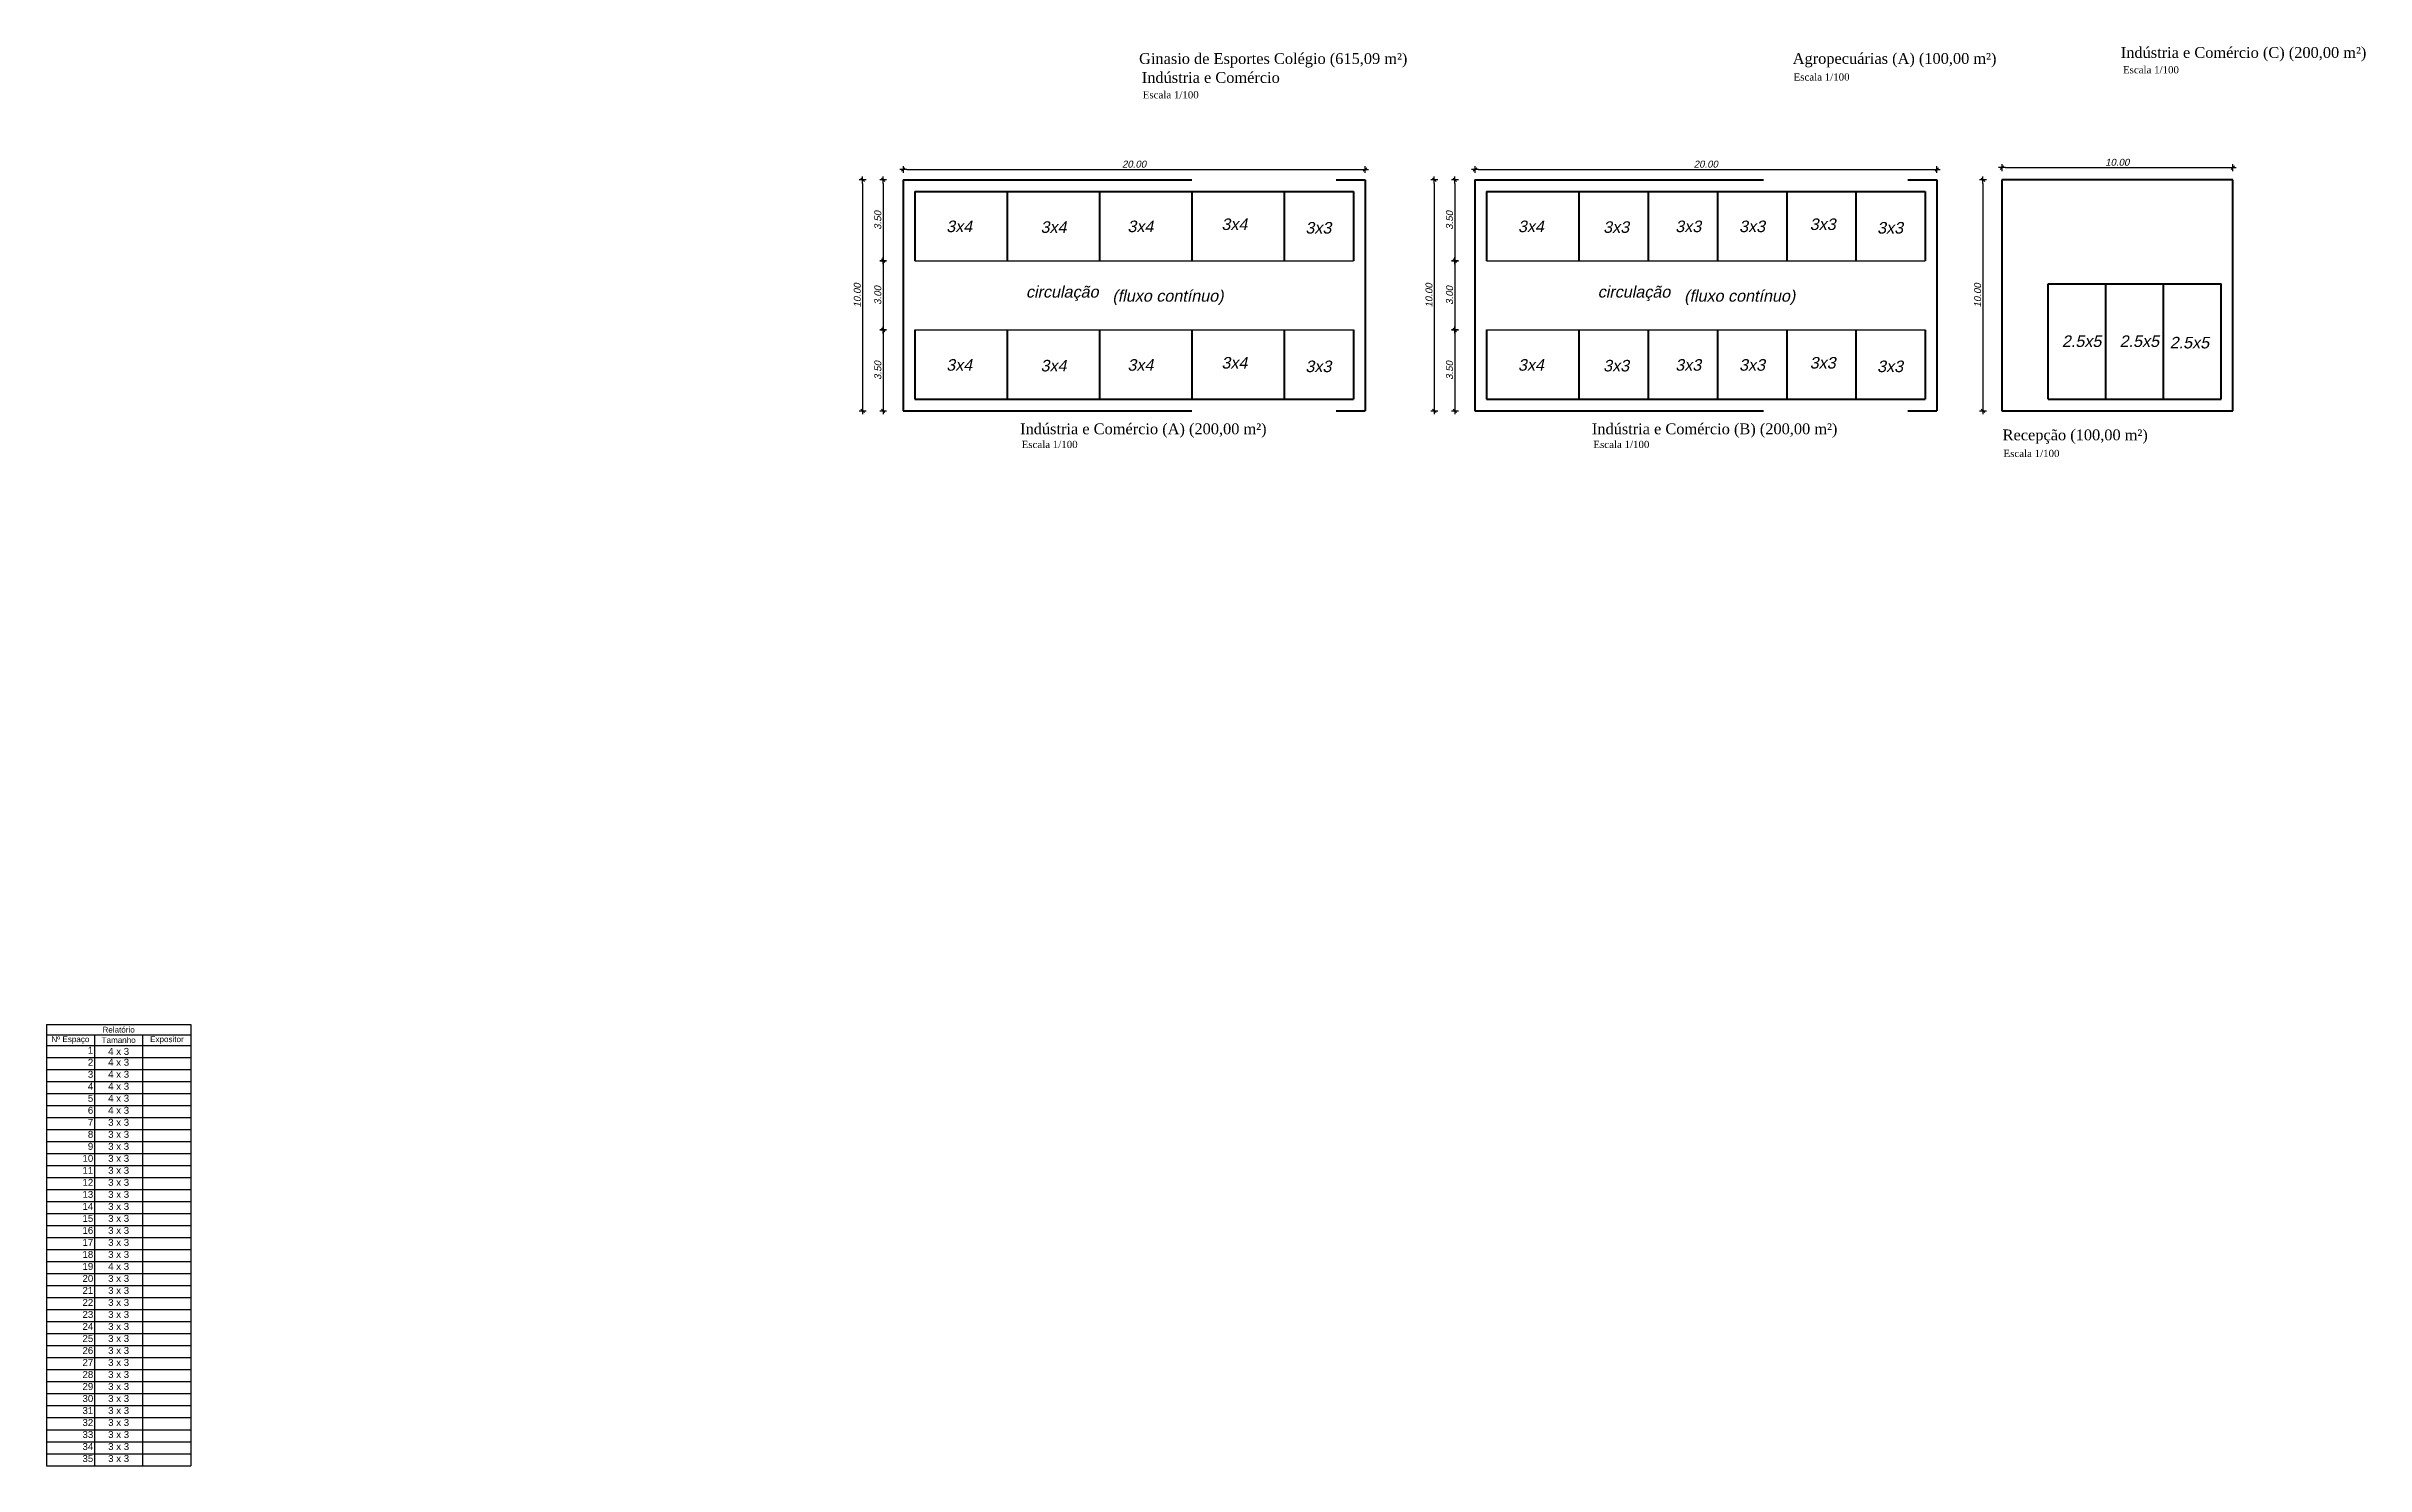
# Model space of a CAD drawing. Header units: metres. Extents: x 2113 to 5678, y -2764 to 956.
# Drawn here: x 3531.4 to 3631.8, y 177.9 to 239.4 of the extents above; entities that cross this region are included whole.
import ezdxf

# ---------------------------------------------------------------- set-up
doc = ezdxf.new("R2010")
doc.units = ezdxf.units.M
doc.header["$MEASUREMENT"] = 0
doc.linetypes.add('DASHED2', pattern=[0.375, 0.25, -0.125])
for name, color, linetype in [('COTASOK', 1, 'Continuous'), ('HACHURAS', 8, 'Continuous'), ('PAREDE', 7, 'Continuous')]:
    doc.layers.add(name, color=color, linetype=linetype)
doc.styles.add('JEF', font='times.ttf', dxfattribs={"height": 0.3})
doc.styles.get("Standard").update_dxf_attribs({"font": 'arial.ttf'})
doc.styles.add('util2000', font='arial.ttf', dxfattribs={"oblique": 12.000028})
doc.dimstyles.new('int_1-50_m_MS_50', dxfattribs={"dimscale": 0.05, "dimtxt": 3, "dimasz": 1.5, "dimexe": 1, "dimexo": 0, "dimgap": 0.75, "dimtad": 1, "dimzin": 1, "dimdsep": 46, "dimtxsty": 'util2000', "dimblk": '_U2_SETA01', "dimcen": 1.5, "dimse1": 1, "dimse2": 1, "dimclrd": 1, "dimclre": 1, "dimclrt": 1, "dimazin": 3, "dimtfac": 1, "dimtix": 1, "dimtmove": 1, "dimatfit": 3, "dimldrblk": '_U2_SETA02', "dimfxl": 1, "dimtzin": 12, "dimarcsym": 0})

# ---------------------------------------------------------------- blocks, each defined once
blk = doc.blocks.new('_U2_SETA01')
at = {"color": 0}
for p, q in [((-1, 0), (1, 0)), ((0, -1), (0, 1))]:
    blk.add_line(p, q, dxfattribs=at)
blk.add_line((-0.5, -0.5), (0.5, 0.5))
blk = doc.blocks.new('*D118')
at = {"layer": 'Defpoints', "color": 0, "ltscale": 0.3, "transparency": 16777216}
for p in [(3568.49, 233.57), (3588.49, 234.02), (3588.49, 233.57)]:
    blk.add_point(p, dxfattribs=at)
at = {"layer": 'PAREDE', "color": 1, "lineweight": -2, "ltscale": 0.3, "transparency": 16777216}
blk.add_line((3568.64, 234.02), (3588.34, 234.02), dxfattribs=at)
at = {"layer": 'PAREDE', "color": 1, "lineweight": -2, "ltscale": 0.3, "transparency": 16777216, "xscale": 0.15, "yscale": 0.15, "zscale": 0.15, "rotation": 180}
blk.add_blockref('_U2_SETA01', (3568.49, 234.02), dxfattribs=at)
at = {"layer": 'PAREDE', "color": 1, "lineweight": -2, "ltscale": 0.3, "transparency": 16777216, "xscale": 0.15, "yscale": 0.15, "zscale": 0.15}
blk.add_blockref('_U2_SETA01', (3588.49, 234.02), dxfattribs=at)
at = {"layer": 'PAREDE', "color": 1, "ltscale": 0.3, "transparency": 16777216, "insert": (3578.49, 234.25), "char_height": 0.3, "attachment_point": 5, "style": 'util2000'}
blk.add_mtext('20.00', dxfattribs=at)
blk = doc.blocks.new('_U2_SETA02')
blk.add_solid([(-1, -0.17), (0, 0), (-1, 0.17)])
blk = doc.blocks.new('*D98')
at = {"layer": 'Defpoints', "color": 0, "ltscale": 0.3, "transparency": 16777216}
for p in [(3568.47, 233.57), (3566.73, 223.57), (3568.82, 223.57)]:
    blk.add_point(p, dxfattribs=at)
at = {"layer": 'PAREDE', "color": 1, "lineweight": -2, "ltscale": 0.3, "transparency": 16777216}
blk.add_line((3566.73, 233.42), (3566.73, 223.72), dxfattribs=at)
at = {"layer": 'PAREDE', "color": 1, "lineweight": -2, "ltscale": 0.3, "transparency": 16777216, "xscale": 0.15, "yscale": 0.15, "zscale": 0.15}
for p, rotation in [((3566.73, 233.57), 90), ((3566.73, 223.57), 270)]:
    blk.add_blockref('_U2_SETA01', p, dxfattribs=dict(at, rotation=rotation))
at = {"layer": 'PAREDE', "color": 1, "ltscale": 0.3, "transparency": 16777216, "insert": (3566.5, 228.57), "char_height": 0.3, "attachment_point": 5, "rotation": 90, "style": 'util2000'}
blk.add_mtext('10.00', dxfattribs=at)
blk = doc.blocks.new('*D99')
at = {"layer": 'Defpoints', "color": 0, "ltscale": 0.3, "transparency": 16777216}
for p in [(3568.5, 233.57), (3567.62, 230.07), (3568.35, 230.07)]:
    blk.add_point(p, dxfattribs=at)
at = {"layer": 'PAREDE', "color": 1, "lineweight": -2, "ltscale": 0.3, "transparency": 16777216}
blk.add_line((3567.62, 233.42), (3567.62, 230.22), dxfattribs=at)
at = {"layer": 'PAREDE', "color": 1, "lineweight": -2, "ltscale": 0.3, "transparency": 16777216, "xscale": 0.15, "yscale": 0.15, "zscale": 0.15}
for p, rotation in [((3567.62, 233.57), 90), ((3567.62, 230.07), 270)]:
    blk.add_blockref('_U2_SETA01', p, dxfattribs=dict(at, rotation=rotation))
at = {"layer": 'PAREDE', "color": 1, "ltscale": 0.3, "transparency": 16777216, "insert": (3567.39, 231.82), "char_height": 0.3, "attachment_point": 5, "rotation": 90, "style": 'util2000'}
blk.add_mtext('3.50', dxfattribs=at)
blk = doc.blocks.new('*D100')
at = {"layer": 'Defpoints', "color": 0, "ltscale": 0.3, "transparency": 16777216}
for p in [(3568.35, 230.07), (3567.62, 227.07), (3568.43, 227.07)]:
    blk.add_point(p, dxfattribs=at)
at = {"layer": 'PAREDE', "color": 1, "lineweight": -2, "ltscale": 0.3, "transparency": 16777216}
blk.add_line((3567.62, 229.92), (3567.62, 227.22), dxfattribs=at)
at = {"layer": 'PAREDE', "color": 1, "lineweight": -2, "ltscale": 0.3, "transparency": 16777216, "xscale": 0.15, "yscale": 0.15, "zscale": 0.15}
for p, rotation in [((3567.62, 230.07), 90), ((3567.62, 227.07), 270)]:
    blk.add_blockref('_U2_SETA01', p, dxfattribs=dict(at, rotation=rotation))
at = {"layer": 'PAREDE', "color": 1, "ltscale": 0.3, "transparency": 16777216, "insert": (3567.39, 228.57), "char_height": 0.3, "attachment_point": 5, "rotation": 90, "style": 'util2000'}
blk.add_mtext('3.00', dxfattribs=at)
blk = doc.blocks.new('*D101')
at = {"layer": 'Defpoints', "color": 0, "ltscale": 0.3, "transparency": 16777216}
for p in [(3568.43, 227.07), (3567.62, 223.57), (3568.22, 223.57)]:
    blk.add_point(p, dxfattribs=at)
at = {"layer": 'PAREDE', "color": 1, "lineweight": -2, "ltscale": 0.3, "transparency": 16777216}
blk.add_line((3567.62, 226.92), (3567.62, 223.72), dxfattribs=at)
at = {"layer": 'PAREDE', "color": 1, "lineweight": -2, "ltscale": 0.3, "transparency": 16777216, "xscale": 0.15, "yscale": 0.15, "zscale": 0.15}
for p, rotation in [((3567.62, 227.07), 90), ((3567.62, 223.57), 270)]:
    blk.add_blockref('_U2_SETA01', p, dxfattribs=dict(at, rotation=rotation))
at = {"layer": 'PAREDE', "color": 1, "ltscale": 0.3, "transparency": 16777216, "insert": (3567.39, 225.32), "char_height": 0.3, "attachment_point": 5, "rotation": 90, "style": 'util2000'}
blk.add_mtext('3.50', dxfattribs=at)
blk = doc.blocks.new('*D102')
at = {"layer": 'Defpoints', "color": 0, "ltscale": 0.3, "transparency": 16777216}
for p in [(3568.49, 233.57), (3588.49, 234.02), (3588.49, 233.57)]:
    blk.add_point(p, dxfattribs=at)
at = {"layer": 'PAREDE', "color": 1, "lineweight": -2, "ltscale": 0.3, "transparency": 16777216}
blk.add_line((3568.64, 234.02), (3588.34, 234.02), dxfattribs=at)
at = {"layer": 'PAREDE', "color": 1, "lineweight": -2, "ltscale": 0.3, "transparency": 16777216, "xscale": 0.15, "yscale": 0.15, "zscale": 0.15, "rotation": 180}
blk.add_blockref('_U2_SETA01', (3568.49, 234.02), dxfattribs=at)
at = {"layer": 'PAREDE', "color": 1, "lineweight": -2, "ltscale": 0.3, "transparency": 16777216, "xscale": 0.15, "yscale": 0.15, "zscale": 0.15}
blk.add_blockref('_U2_SETA01', (3588.49, 234.02), dxfattribs=at)
at = {"layer": 'PAREDE', "color": 1, "ltscale": 0.3, "transparency": 16777216, "insert": (3578.49, 234.25), "char_height": 0.3, "attachment_point": 5, "style": 'util2000'}
blk.add_mtext('20.00', dxfattribs=at)
blk = doc.blocks.new('*D103')
at = {"layer": 'Defpoints', "color": 0, "ltscale": 0.3, "transparency": 16777216}
for p in [(3568.47, 233.57), (3566.73, 223.57), (3568.82, 223.57)]:
    blk.add_point(p, dxfattribs=at)
at = {"layer": 'PAREDE', "color": 1, "lineweight": -2, "ltscale": 0.3, "transparency": 16777216}
blk.add_line((3566.73, 233.42), (3566.73, 223.72), dxfattribs=at)
at = {"layer": 'PAREDE', "color": 1, "lineweight": -2, "ltscale": 0.3, "transparency": 16777216, "xscale": 0.15, "yscale": 0.15, "zscale": 0.15}
for p, rotation in [((3566.73, 233.57), 90), ((3566.73, 223.57), 270)]:
    blk.add_blockref('_U2_SETA01', p, dxfattribs=dict(at, rotation=rotation))
at = {"layer": 'PAREDE', "color": 1, "ltscale": 0.3, "transparency": 16777216, "insert": (3566.5, 228.57), "char_height": 0.3, "attachment_point": 5, "rotation": 90, "style": 'util2000'}
blk.add_mtext('10.00', dxfattribs=at)
blk = doc.blocks.new('*D104')
at = {"layer": 'Defpoints', "color": 0, "ltscale": 0.3, "transparency": 16777216}
for p in [(3568.5, 233.57), (3567.62, 230.07), (3568.35, 230.07)]:
    blk.add_point(p, dxfattribs=at)
at = {"layer": 'PAREDE', "color": 1, "lineweight": -2, "ltscale": 0.3, "transparency": 16777216}
blk.add_line((3567.62, 233.42), (3567.62, 230.22), dxfattribs=at)
at = {"layer": 'PAREDE', "color": 1, "lineweight": -2, "ltscale": 0.3, "transparency": 16777216, "xscale": 0.15, "yscale": 0.15, "zscale": 0.15}
for p, rotation in [((3567.62, 233.57), 90), ((3567.62, 230.07), 270)]:
    blk.add_blockref('_U2_SETA01', p, dxfattribs=dict(at, rotation=rotation))
at = {"layer": 'PAREDE', "color": 1, "ltscale": 0.3, "transparency": 16777216, "insert": (3567.39, 231.82), "char_height": 0.3, "attachment_point": 5, "rotation": 90, "style": 'util2000'}
blk.add_mtext('3.50', dxfattribs=at)
blk = doc.blocks.new('*D105')
at = {"layer": 'Defpoints', "color": 0, "ltscale": 0.3, "transparency": 16777216}
for p in [(3568.35, 230.07), (3567.62, 227.07), (3568.43, 227.07)]:
    blk.add_point(p, dxfattribs=at)
at = {"layer": 'PAREDE', "color": 1, "lineweight": -2, "ltscale": 0.3, "transparency": 16777216}
blk.add_line((3567.62, 229.92), (3567.62, 227.22), dxfattribs=at)
at = {"layer": 'PAREDE', "color": 1, "lineweight": -2, "ltscale": 0.3, "transparency": 16777216, "xscale": 0.15, "yscale": 0.15, "zscale": 0.15}
for p, rotation in [((3567.62, 230.07), 90), ((3567.62, 227.07), 270)]:
    blk.add_blockref('_U2_SETA01', p, dxfattribs=dict(at, rotation=rotation))
at = {"layer": 'PAREDE', "color": 1, "ltscale": 0.3, "transparency": 16777216, "insert": (3567.39, 228.57), "char_height": 0.3, "attachment_point": 5, "rotation": 90, "style": 'util2000'}
blk.add_mtext('3.00', dxfattribs=at)
blk = doc.blocks.new('*D106')
at = {"layer": 'Defpoints', "color": 0, "ltscale": 0.3, "transparency": 16777216}
for p in [(3568.43, 227.07), (3567.62, 223.57), (3568.22, 223.57)]:
    blk.add_point(p, dxfattribs=at)
at = {"layer": 'PAREDE', "color": 1, "lineweight": -2, "ltscale": 0.3, "transparency": 16777216}
blk.add_line((3567.62, 226.92), (3567.62, 223.72), dxfattribs=at)
at = {"layer": 'PAREDE', "color": 1, "lineweight": -2, "ltscale": 0.3, "transparency": 16777216, "xscale": 0.15, "yscale": 0.15, "zscale": 0.15}
for p, rotation in [((3567.62, 227.07), 90), ((3567.62, 223.57), 270)]:
    blk.add_blockref('_U2_SETA01', p, dxfattribs=dict(at, rotation=rotation))
at = {"layer": 'PAREDE', "color": 1, "ltscale": 0.3, "transparency": 16777216, "insert": (3567.39, 225.32), "char_height": 0.3, "attachment_point": 5, "rotation": 90, "style": 'util2000'}
blk.add_mtext('3.50', dxfattribs=at)
blk = doc.blocks.new('*D107')
at = {"layer": 'Defpoints', "color": 0, "ltscale": 0.3, "transparency": 16777216}
for p in [(3626.07, 234.1), (3616.07, 233.57), (3626.07, 233.57)]:
    blk.add_point(p, dxfattribs=at)
at = {"layer": 'PAREDE', "color": 1, "lineweight": -2, "ltscale": 0.3, "transparency": 16777216}
blk.add_line((3616.22, 234.1), (3625.92, 234.1), dxfattribs=at)
at = {"layer": 'PAREDE', "color": 1, "lineweight": -2, "ltscale": 0.3, "transparency": 16777216, "xscale": 0.15, "yscale": 0.15, "zscale": 0.15, "rotation": 180}
blk.add_blockref('_U2_SETA01', (3616.07, 234.1), dxfattribs=at)
at = {"layer": 'PAREDE', "color": 1, "lineweight": -2, "ltscale": 0.3, "transparency": 16777216, "xscale": 0.15, "yscale": 0.15, "zscale": 0.15}
blk.add_blockref('_U2_SETA01', (3626.07, 234.1), dxfattribs=at)
at = {"layer": 'PAREDE', "color": 1, "ltscale": 0.3, "transparency": 16777216, "insert": (3621.07, 234.33), "char_height": 0.3, "attachment_point": 5, "style": 'util2000'}
blk.add_mtext('10.00', dxfattribs=at)
blk = doc.blocks.new('*D108')
at = {"layer": 'Defpoints', "color": 0, "ltscale": 0.3, "transparency": 16777216}
for p in [(3616.07, 233.57), (3615.25, 223.57), (3616.07, 223.57)]:
    blk.add_point(p, dxfattribs=at)
at = {"layer": 'PAREDE', "color": 1, "lineweight": -2, "ltscale": 0.3, "transparency": 16777216}
blk.add_line((3615.25, 233.42), (3615.25, 223.72), dxfattribs=at)
at = {"layer": 'PAREDE', "color": 1, "lineweight": -2, "ltscale": 0.3, "transparency": 16777216, "xscale": 0.15, "yscale": 0.15, "zscale": 0.15}
for p, rotation in [((3615.25, 233.57), 90), ((3615.25, 223.57), 270)]:
    blk.add_blockref('_U2_SETA01', p, dxfattribs=dict(at, rotation=rotation))
at = {"layer": 'PAREDE', "color": 1, "ltscale": 0.3, "transparency": 16777216, "insert": (3615.02, 228.57), "char_height": 0.3, "attachment_point": 5, "rotation": 90, "style": 'util2000'}
blk.add_mtext('10.00', dxfattribs=at)
blk = doc.blocks.new('*D119')
at = {"layer": 'Defpoints', "color": 0, "ltscale": 0.3, "transparency": 16777216}
for p in [(3593.25, 233.57), (3613.25, 234.02), (3613.25, 233.57)]:
    blk.add_point(p, dxfattribs=at)
at = {"layer": 'PAREDE', "color": 1, "lineweight": -2, "ltscale": 0.3, "transparency": 16777216}
blk.add_line((3593.4, 234.02), (3613.1, 234.02), dxfattribs=at)
at = {"layer": 'PAREDE', "color": 1, "lineweight": -2, "ltscale": 0.3, "transparency": 16777216, "xscale": 0.15, "yscale": 0.15, "zscale": 0.15, "rotation": 180}
blk.add_blockref('_U2_SETA01', (3593.25, 234.02), dxfattribs=at)
at = {"layer": 'PAREDE', "color": 1, "lineweight": -2, "ltscale": 0.3, "transparency": 16777216, "xscale": 0.15, "yscale": 0.15, "zscale": 0.15}
blk.add_blockref('_U2_SETA01', (3613.25, 234.02), dxfattribs=at)
at = {"layer": 'PAREDE', "color": 1, "ltscale": 0.3, "transparency": 16777216, "insert": (3603.25, 234.25), "char_height": 0.3, "attachment_point": 5, "style": 'util2000'}
blk.add_mtext('20.00', dxfattribs=at)
blk = doc.blocks.new('*D109')
at = {"layer": 'Defpoints', "color": 0, "ltscale": 0.3, "transparency": 16777216}
for p in [(3593.23, 233.57), (3591.49, 223.57), (3593.58, 223.57)]:
    blk.add_point(p, dxfattribs=at)
at = {"layer": 'PAREDE', "color": 1, "lineweight": -2, "ltscale": 0.3, "transparency": 16777216}
blk.add_line((3591.49, 233.42), (3591.49, 223.72), dxfattribs=at)
at = {"layer": 'PAREDE', "color": 1, "lineweight": -2, "ltscale": 0.3, "transparency": 16777216, "xscale": 0.15, "yscale": 0.15, "zscale": 0.15}
for p, rotation in [((3591.49, 233.57), 90), ((3591.49, 223.57), 270)]:
    blk.add_blockref('_U2_SETA01', p, dxfattribs=dict(at, rotation=rotation))
at = {"layer": 'PAREDE', "color": 1, "ltscale": 0.3, "transparency": 16777216, "insert": (3591.26, 228.57), "char_height": 0.3, "attachment_point": 5, "rotation": 90, "style": 'util2000'}
blk.add_mtext('10.00', dxfattribs=at)
blk = doc.blocks.new('*D110')
at = {"layer": 'Defpoints', "color": 0, "ltscale": 0.3, "transparency": 16777216}
for p in [(3593.26, 233.57), (3592.38, 230.07), (3593.11, 230.07)]:
    blk.add_point(p, dxfattribs=at)
at = {"layer": 'PAREDE', "color": 1, "lineweight": -2, "ltscale": 0.3, "transparency": 16777216}
blk.add_line((3592.38, 233.42), (3592.38, 230.22), dxfattribs=at)
at = {"layer": 'PAREDE', "color": 1, "lineweight": -2, "ltscale": 0.3, "transparency": 16777216, "xscale": 0.15, "yscale": 0.15, "zscale": 0.15}
for p, rotation in [((3592.38, 233.57), 90), ((3592.38, 230.07), 270)]:
    blk.add_blockref('_U2_SETA01', p, dxfattribs=dict(at, rotation=rotation))
at = {"layer": 'PAREDE', "color": 1, "ltscale": 0.3, "transparency": 16777216, "insert": (3592.15, 231.82), "char_height": 0.3, "attachment_point": 5, "rotation": 90, "style": 'util2000'}
blk.add_mtext('3.50', dxfattribs=at)
blk = doc.blocks.new('*D111')
at = {"layer": 'Defpoints', "color": 0, "ltscale": 0.3, "transparency": 16777216}
for p in [(3593.11, 230.07), (3592.38, 227.07), (3593.19, 227.07)]:
    blk.add_point(p, dxfattribs=at)
at = {"layer": 'PAREDE', "color": 1, "lineweight": -2, "ltscale": 0.3, "transparency": 16777216}
blk.add_line((3592.38, 229.92), (3592.38, 227.22), dxfattribs=at)
at = {"layer": 'PAREDE', "color": 1, "lineweight": -2, "ltscale": 0.3, "transparency": 16777216, "xscale": 0.15, "yscale": 0.15, "zscale": 0.15}
for p, rotation in [((3592.38, 230.07), 90), ((3592.38, 227.07), 270)]:
    blk.add_blockref('_U2_SETA01', p, dxfattribs=dict(at, rotation=rotation))
at = {"layer": 'PAREDE', "color": 1, "ltscale": 0.3, "transparency": 16777216, "insert": (3592.15, 228.57), "char_height": 0.3, "attachment_point": 5, "rotation": 90, "style": 'util2000'}
blk.add_mtext('3.00', dxfattribs=at)
blk = doc.blocks.new('*D112')
at = {"layer": 'Defpoints', "color": 0, "ltscale": 0.3, "transparency": 16777216}
for p in [(3593.19, 227.07), (3592.38, 223.57), (3592.98, 223.57)]:
    blk.add_point(p, dxfattribs=at)
at = {"layer": 'PAREDE', "color": 1, "lineweight": -2, "ltscale": 0.3, "transparency": 16777216}
blk.add_line((3592.38, 226.92), (3592.38, 223.72), dxfattribs=at)
at = {"layer": 'PAREDE', "color": 1, "lineweight": -2, "ltscale": 0.3, "transparency": 16777216, "xscale": 0.15, "yscale": 0.15, "zscale": 0.15}
for p, rotation in [((3592.38, 227.07), 90), ((3592.38, 223.57), 270)]:
    blk.add_blockref('_U2_SETA01', p, dxfattribs=dict(at, rotation=rotation))
at = {"layer": 'PAREDE', "color": 1, "ltscale": 0.3, "transparency": 16777216, "insert": (3592.15, 225.32), "char_height": 0.3, "attachment_point": 5, "rotation": 90, "style": 'util2000'}
blk.add_mtext('3.50', dxfattribs=at)
blk = doc.blocks.new('*D113')
at = {"layer": 'Defpoints', "color": 0, "ltscale": 0.3, "transparency": 16777216}
for p in [(3593.25, 233.57), (3613.25, 234.02), (3613.25, 233.57)]:
    blk.add_point(p, dxfattribs=at)
at = {"layer": 'PAREDE', "color": 1, "lineweight": -2, "ltscale": 0.3, "transparency": 16777216}
blk.add_line((3593.4, 234.02), (3613.1, 234.02), dxfattribs=at)
at = {"layer": 'PAREDE', "color": 1, "lineweight": -2, "ltscale": 0.3, "transparency": 16777216, "xscale": 0.15, "yscale": 0.15, "zscale": 0.15, "rotation": 180}
blk.add_blockref('_U2_SETA01', (3593.25, 234.02), dxfattribs=at)
at = {"layer": 'PAREDE', "color": 1, "lineweight": -2, "ltscale": 0.3, "transparency": 16777216, "xscale": 0.15, "yscale": 0.15, "zscale": 0.15}
blk.add_blockref('_U2_SETA01', (3613.25, 234.02), dxfattribs=at)
at = {"layer": 'PAREDE', "color": 1, "ltscale": 0.3, "transparency": 16777216, "insert": (3603.25, 234.25), "char_height": 0.3, "attachment_point": 5, "style": 'util2000'}
blk.add_mtext('20.00', dxfattribs=at)
blk = doc.blocks.new('*D114')
at = {"layer": 'Defpoints', "color": 0, "ltscale": 0.3, "transparency": 16777216}
for p in [(3593.23, 233.57), (3591.49, 223.57), (3593.58, 223.57)]:
    blk.add_point(p, dxfattribs=at)
at = {"layer": 'PAREDE', "color": 1, "lineweight": -2, "ltscale": 0.3, "transparency": 16777216}
blk.add_line((3591.49, 233.42), (3591.49, 223.72), dxfattribs=at)
at = {"layer": 'PAREDE', "color": 1, "lineweight": -2, "ltscale": 0.3, "transparency": 16777216, "xscale": 0.15, "yscale": 0.15, "zscale": 0.15}
for p, rotation in [((3591.49, 233.57), 90), ((3591.49, 223.57), 270)]:
    blk.add_blockref('_U2_SETA01', p, dxfattribs=dict(at, rotation=rotation))
at = {"layer": 'PAREDE', "color": 1, "ltscale": 0.3, "transparency": 16777216, "insert": (3591.26, 228.57), "char_height": 0.3, "attachment_point": 5, "rotation": 90, "style": 'util2000'}
blk.add_mtext('10.00', dxfattribs=at)
blk = doc.blocks.new('*D115')
at = {"layer": 'Defpoints', "color": 0, "ltscale": 0.3, "transparency": 16777216}
for p in [(3593.26, 233.57), (3592.38, 230.07), (3593.11, 230.07)]:
    blk.add_point(p, dxfattribs=at)
at = {"layer": 'PAREDE', "color": 1, "lineweight": -2, "ltscale": 0.3, "transparency": 16777216}
blk.add_line((3592.38, 233.42), (3592.38, 230.22), dxfattribs=at)
at = {"layer": 'PAREDE', "color": 1, "lineweight": -2, "ltscale": 0.3, "transparency": 16777216, "xscale": 0.15, "yscale": 0.15, "zscale": 0.15}
for p, rotation in [((3592.38, 233.57), 90), ((3592.38, 230.07), 270)]:
    blk.add_blockref('_U2_SETA01', p, dxfattribs=dict(at, rotation=rotation))
at = {"layer": 'PAREDE', "color": 1, "ltscale": 0.3, "transparency": 16777216, "insert": (3592.15, 231.82), "char_height": 0.3, "attachment_point": 5, "rotation": 90, "style": 'util2000'}
blk.add_mtext('3.50', dxfattribs=at)
blk = doc.blocks.new('*D116')
at = {"layer": 'Defpoints', "color": 0, "ltscale": 0.3, "transparency": 16777216}
for p in [(3593.11, 230.07), (3592.38, 227.07), (3593.19, 227.07)]:
    blk.add_point(p, dxfattribs=at)
at = {"layer": 'PAREDE', "color": 1, "lineweight": -2, "ltscale": 0.3, "transparency": 16777216}
blk.add_line((3592.38, 229.92), (3592.38, 227.22), dxfattribs=at)
at = {"layer": 'PAREDE', "color": 1, "lineweight": -2, "ltscale": 0.3, "transparency": 16777216, "xscale": 0.15, "yscale": 0.15, "zscale": 0.15}
for p, rotation in [((3592.38, 230.07), 90), ((3592.38, 227.07), 270)]:
    blk.add_blockref('_U2_SETA01', p, dxfattribs=dict(at, rotation=rotation))
at = {"layer": 'PAREDE', "color": 1, "ltscale": 0.3, "transparency": 16777216, "insert": (3592.15, 228.57), "char_height": 0.3, "attachment_point": 5, "rotation": 90, "style": 'util2000'}
blk.add_mtext('3.00', dxfattribs=at)
blk = doc.blocks.new('*D117')
at = {"layer": 'Defpoints', "color": 0, "ltscale": 0.3, "transparency": 16777216}
for p in [(3593.19, 227.07), (3592.38, 223.57), (3592.98, 223.57)]:
    blk.add_point(p, dxfattribs=at)
at = {"layer": 'PAREDE', "color": 1, "lineweight": -2, "ltscale": 0.3, "transparency": 16777216}
blk.add_line((3592.38, 226.92), (3592.38, 223.72), dxfattribs=at)
at = {"layer": 'PAREDE', "color": 1, "lineweight": -2, "ltscale": 0.3, "transparency": 16777216, "xscale": 0.15, "yscale": 0.15, "zscale": 0.15}
for p, rotation in [((3592.38, 227.07), 90), ((3592.38, 223.57), 270)]:
    blk.add_blockref('_U2_SETA01', p, dxfattribs=dict(at, rotation=rotation))
at = {"layer": 'PAREDE', "color": 1, "ltscale": 0.3, "transparency": 16777216, "insert": (3592.15, 225.32), "char_height": 0.3, "attachment_point": 5, "rotation": 90, "style": 'util2000'}
blk.add_mtext('3.50', dxfattribs=at)
blk = doc.blocks.new('*T134')
at = {"layer": 'PAREDE', "color": 0, "linetype": 'ByBlock', "lineweight": -2, "transparency": 16777216}
for p, q in [((0, 0), (6.26, 0)), ((0, 0), (0, -19.11)), ((6.26, 0), (6.26, -19.11)), ((0, -0.45), (6.26, -0.45)), ((0, -0.91), (6.26, -0.91)), ((2.09, -0.45), (2.09, -19.11)), ((4.17, -0.45), (4.17, -19.11)), ((0, -1.43), (6.26, -1.43)), ((0, -1.95), (6.26, -1.95)), ((0, -2.47), (6.26, -2.47)), ((0, -2.99), (6.26, -2.99)), ((0, -3.51), (6.26, -3.51)), ((0, -4.03), (6.26, -4.03)), ((0, -4.55), (6.26, -4.55)), ((0, -5.07), (6.26, -5.07)), ((0, -5.59), (6.26, -5.59)), ((0, -6.11), (6.26, -6.11)), ((0, -6.63), (6.26, -6.63)), ((0, -7.15), (6.26, -7.15)), ((0, -7.67), (6.26, -7.67)), ((0, -8.19), (6.26, -8.19)), ((0, -8.71), (6.26, -8.71)), ((0, -9.23), (6.26, -9.23)), ((0, -9.75), (6.26, -9.75)), ((0, -10.27), (6.26, -10.27)), ((0, -10.79), (6.26, -10.79)), ((0, -11.31), (6.26, -11.31)), ((0, -11.83), (6.26, -11.83)), ((0, -12.35), (6.26, -12.35)), ((0, -12.87), (6.26, -12.87)), ((0, -13.39), (6.26, -13.39)), ((0, -13.91), (6.26, -13.91)), ((0, -14.43), (6.26, -14.43)), ((0, -14.95), (6.26, -14.95)), ((0, -15.47), (6.26, -15.47)), ((0, -15.99), (6.26, -15.99)), ((0, -16.51), (6.26, -16.51)), ((0, -17.03), (6.26, -17.03)), ((0, -17.55), (6.26, -17.55)), ((0, -18.07), (6.26, -18.07)), ((0, -18.59), (6.26, -18.59)), ((0, -19.11), (6.26, -19.11))]:
    blk.add_line(p, q, dxfattribs=at)
at = {"layer": 'PAREDE', "color": 0, "transparency": 16777216}
for s, insert, char_height, width, attachment_point in [('Nº Espaço', (1.04, -0.68), 0.25, 1.9672, 5), ('1', (2.03, -0.97), 0.3, 1.9672, 3), ('Tamanho', (3.13, -0.68), 0.25, 1.9672, 5), ('Relatório', (3.13, -0.23), 0.25, 6.1415, 5), ('Expositor', (5.22, -0.68), 0.25, 1.9672, 5), ('3', (2.03, -2.01), 0.3, 1.9672, 3), ('2', (2.03, -1.49), 0.3, 1.9672, 3), ('4 x 3', (3.13, -1.17), 0.3, 1.9672, 5), ('4 x 3', (3.13, -1.49), 0.3, 1.9672, 2), ('4 x 3', (3.13, -2.01), 0.3, 1.9672, 2), ('4', (2.03, -2.53), 0.3, 1.9672, 3), ('4 x 3', (3.13, -2.53), 0.3, 1.9672, 2), ('5', (2.03, -3.05), 0.3, 1.9672, 3), ('6', (2.03, -3.57), 0.3, 1.9672, 3), ('4 x 3', (3.13, -3.05), 0.3, 1.9672, 2), ('4 x 3', (3.13, -3.57), 0.3, 1.9672, 2), ('8', (2.03, -4.61), 0.3, 1.9672, 3), ('7', (2.03, -4.09), 0.3, 1.9672, 3), ('3 x 3', (3.13, -4.09), 0.3, 1.9672, 2), ('3 x 3', (3.13, -4.61), 0.3, 1.9672, 2), ('10', (2.03, -5.65), 0.3, 1.9672, 3), ('9', (2.03, -5.13), 0.3, 1.9672, 3), ('3 x 3', (3.13, -5.13), 0.3, 1.9672, 2), ('3 x 3', (3.13, -5.65), 0.3, 1.9672, 2), ('11', (2.03, -6.17), 0.3, 1.9672, 3), ('12', (2.03, -6.69), 0.3, 1.9672, 3), ('3 x 3', (3.13, -6.17), 0.3, 1.9672, 2), ('3 x 3', (3.13, -6.69), 0.3, 1.9672, 2), ('13', (2.03, -7.21), 0.3, 1.9672, 3), ('14', (2.03, -7.73), 0.3, 1.9672, 3), ('3 x 3', (3.13, -7.21), 0.3, 1.9672, 2), ('3 x 3', (3.13, -7.73), 0.3, 1.9672, 2), ('15', (2.03, -8.25), 0.3, 1.9672, 3), ('16', (2.03, -8.77), 0.3, 1.9672, 3), ('3 x 3', (3.13, -8.25), 0.3, 1.9672, 2), ('3 x 3', (3.13, -8.77), 0.3, 1.9672, 2), ('17', (2.03, -9.29), 0.3, 1.9672, 3), ('18', (2.03, -9.81), 0.3, 1.9672, 3), ('3 x 3', (3.13, -9.29), 0.3, 1.9672, 2), ('3 x 3', (3.13, -9.81), 0.3, 1.9672, 2), ('20', (2.03, -10.85), 0.3, 1.9672, 3), ('19', (2.03, -10.33), 0.3, 1.9672, 3), ('4 x 3', (3.13, -10.33), 0.3, 1.9672, 2), ('3 x 3', (3.13, -10.85), 0.3, 1.9672, 2), ('21', (2.03, -11.37), 0.3, 1.9672, 3), ('22', (2.03, -11.89), 0.3, 1.9672, 3), ('3 x 3', (3.13, -11.37), 0.3, 1.9672, 2), ('3 x 3', (3.13, -11.89), 0.3, 1.9672, 2), ('23', (2.03, -12.41), 0.3, 1.9672, 3), ('24', (2.03, -12.93), 0.3, 1.9672, 3), ('3 x 3', (3.13, -12.41), 0.3, 1.9672, 2), ('3 x 3', (3.13, -12.93), 0.3, 1.9672, 2), ('25', (2.03, -13.45), 0.3, 1.9672, 3), ('26', (2.03, -13.97), 0.3, 1.9672, 3), ('3 x 3', (3.13, -13.45), 0.3, 1.9672, 2), ('3 x 3', (3.13, -13.97), 0.3, 1.9672, 2), ('27', (2.03, -14.49), 0.3, 1.9672, 3), ('28', (2.03, -15.01), 0.3, 1.9672, 3), ('3 x 3', (3.13, -14.49), 0.3, 1.9672, 2), ('3 x 3', (3.13, -15.01), 0.3, 1.9672, 2), ('29', (2.03, -15.53), 0.3, 1.9672, 3), ('30', (2.03, -16.05), 0.3, 1.9672, 3), ('3 x 3', (3.13, -15.53), 0.3, 1.9672, 2), ('3 x 3', (3.13, -16.05), 0.3, 1.9672, 2), ('31', (2.03, -16.57), 0.3, 1.9672, 3), ('3 x 3', (3.13, -16.57), 0.3, 1.9672, 2), ('32', (2.03, -17.09), 0.3, 1.9672, 3), ('33', (2.03, -17.61), 0.3, 1.9672, 3), ('3 x 3', (3.13, -17.09), 0.3, 1.9672, 2), ('3 x 3', (3.13, -17.61), 0.3, 1.9672, 2), ('34', (2.03, -18.13), 0.3, 1.9672, 3), ('35', (2.03, -18.65), 0.3, 1.9672, 3), ('3 x 3', (3.13, -18.13), 0.3, 1.9672, 2), ('3 x 3', (3.13, -18.65), 0.3, 1.9672, 2)]:
    blk.add_mtext(s, dxfattribs=dict(at, insert=insert, char_height=char_height, width=width, attachment_point=attachment_point))

msp = doc.modelspace()

# ---------------------------------------------------------------- linework, layer by layer
at = {"layer": 'HACHURAS'}
for p, q in [((3568.988, 230.071), (3587.988, 230.071)), ((3593.749, 230.071), (3612.749, 230.071)), ((3568.988, 227.071), (3587.988, 227.071)), ((3593.749, 227.071), (3612.749, 227.071))]:
    msp.add_line(p, q, dxfattribs=at)
at = {"layer": 'PAREDE', "linetype": 'DASHED2', "lineweight": 80, "ltscale": 50}
for p, q in [((3568.488, 233.571), (3568.488, 223.571)), ((3568.488, 233.571), (3588.488, 233.571)), ((3588.488, 233.571), (3588.488, 223.571)), ((3593.249, 233.571), (3593.249, 223.571)), ((3593.249, 233.571), (3613.249, 233.571)), ((3613.249, 233.571), (3613.249, 223.571)), ((3568.488, 223.571), (3588.488, 223.571)), ((3593.249, 223.571), (3613.249, 223.571))]:
    msp.add_line(p, q, dxfattribs=at)
at = {"layer": 'PAREDE', "lineweight": 80}
for p, q in [((3568.988, 233.071), (3568.988, 230.071)), ((3568.988, 233.071), (3587.988, 233.071)), ((3572.988, 233.071), (3572.988, 230.071)), ((3576.988, 233.071), (3576.988, 230.071)), ((3580.988, 233.071), (3580.988, 230.071)), ((3584.988, 233.071), (3584.988, 230.071)), ((3587.988, 233.071), (3587.988, 230.071)), ((3593.749, 233.071), (3593.749, 230.071)), ((3593.749, 233.071), (3612.749, 233.071)), ((3597.749, 233.071), (3597.749, 230.071)), ((3600.749, 233.071), (3600.749, 230.071)), ((3603.749, 233.071), (3603.749, 230.071)), ((3606.749, 233.071), (3606.749, 230.071)), ((3609.749, 233.071), (3609.749, 230.071)), ((3612.749, 233.071), (3612.749, 230.071)), ((3618.07, 229.071), (3625.57, 229.071)), ((3618.07, 224.071), (3618.07, 229.071)), ((3620.57, 224.071), (3620.57, 229.071)), ((3623.07, 224.071), (3623.07, 229.071)), ((3625.57, 224.071), (3625.57, 229.071)), ((3568.988, 227.071), (3568.988, 224.071)), ((3572.988, 227.071), (3572.988, 224.071)), ((3576.988, 227.071), (3576.988, 224.071)), ((3580.988, 227.071), (3580.988, 224.071)), ((3584.988, 227.071), (3584.988, 224.071)), ((3587.988, 227.071), (3587.988, 224.071)), ((3593.749, 227.071), (3593.749, 224.071)), ((3597.749, 227.071), (3597.749, 224.071)), ((3600.749, 227.071), (3600.749, 224.071)), ((3603.749, 227.071), (3603.749, 224.071)), ((3606.749, 227.071), (3606.749, 224.071)), ((3609.749, 227.071), (3609.749, 224.071)), ((3612.749, 227.071), (3612.749, 224.071)), ((3568.988, 224.071), (3587.988, 224.071)), ((3593.749, 224.071), (3612.749, 224.071)), ((3618.07, 224.071), (3625.57, 224.071))]:
    msp.add_line(p, q, dxfattribs=at)
at = {"layer": 'PAREDE', "linetype": 'DASHED2', "lineweight": 80, "ltscale": 50}
msp.add_lwpolyline([(3616.07, 223.571), (3626.07, 223.571), (3626.07, 233.571), (3616.07, 233.571)], close=True, dxfattribs=at)

# ---------------------------------------------------------------- block references
msp.add_blockref('*T134', (3531.381, 196.998))

# ---------------------------------------------------------------- texts
at = {"layer": 'COTASOK', "style": 'JEF'}
for s, p in [('Ginasio de Esportes Colégio', (3578.704, 238.589)), ('Ginasio de Esportes Colégio (615,09 m²)', (3578.704, 238.589)), ('Agropecuárias (A) (100,00 m²)', (3607.011, 238.595)), ('Indústria e Comércio (C) (200,00 m²)', (3621.22, 238.853)), ('Indústria e Comércio', (3578.822, 237.77)), ('Indústria e Comércio', (3578.822, 237.77)), ('Indústria e Comércio (A) (200,00 m²)', (3573.552, 222.555)), ('Indústria e Comércio (B) (200,00 m²)', (3598.313, 222.555)), ('Recepção (100,00 m²)', (3616.102, 222.293))]:
    msp.add_text(s, height=0.46875, dxfattribs=at).set_placement(p)
at = {"layer": 'COTASOK', "char_height": 0.3125, "width": 11.83437, "attachment_point": 1, "style": 'JEF'}
for insert in [(3607.048, 238.182), (3621.313, 238.496), (3621.313, 238.496), (3578.862, 237.411), (3578.862, 237.411), (3573.618, 222.27), (3573.618, 222.27), (3598.378, 222.27), (3598.378, 222.27), (3616.139, 221.881)]:
    msp.add_mtext('Escala 1/100', dxfattribs=dict(at, insert=insert))
at = {"layer": 'PAREDE', "color": 1, "char_height": 0.5, "attachment_point": 7, "rotation": 359.96781, "style": 'util2000'}
for s, insert in [('{\\f@Arial Unicode MS|b0|i0|c0|p34;\\C256;3x4}', (3570.353, 231.3)), ('{\\f@Arial Unicode MS|b0|i0|c0|p34;\\C256;3x4}', (3574.437, 231.269)), ('{\\f@Arial Unicode MS|b0|i0|c0|p34;\\C256;3x4}', (3578.2, 231.3)), ('{\\f@Arial Unicode MS|b0|i0|c0|p34;\\C256;3x4}', (3582.27, 231.393)), ('{\\f@Arial Unicode MS|b0|i0|c0|p34;\\C256;3x3}', (3585.906, 231.238)), ('{\\f@Arial Unicode MS|b0|i0|c0|p34;\\C256;3x4}', (3595.113, 231.3)), ('{\\f@Arial Unicode MS|b0|i0|c0|p34;\\C256;3x3}', (3598.803, 231.269)), ('{\\f@Arial Unicode MS|b0|i0|c0|p34;\\C256;3x3}', (3601.925, 231.3)), ('{\\f@Arial Unicode MS|b0|i0|c0|p34;\\C256;3x3}', (3604.69, 231.3)), ('{\\f@Arial Unicode MS|b0|i0|c0|p34;\\C256;3x3}', (3607.748, 231.393)), ('{\\f@Arial Unicode MS|b0|i0|c0|p34;\\C256;3x3}', (3610.667, 231.238)), ('{\\f@Arial Unicode MS|b0|i0|c0|p34;\\C256;circulação}', (3573.804, 228.32)), ('{\\f@Arial Unicode MS|b0|i0|c0|p34;\\C256;circulação}', (3573.804, 228.32)), ('{\\f@Arial Unicode MS|b0|i0|c0|p34;\\C256;(fluxo contínuo)}', (3577.547, 228.148)), ('{\\f@Arial Unicode MS|b0|i0|c0|p34;\\C256;(fluxo contínuo)}', (3577.547, 228.148)), ('{\\f@Arial Unicode MS|b0|i0|c0|p34;\\C256;circulação}', (3598.565, 228.32)), ('{\\f@Arial Unicode MS|b0|i0|c0|p34;\\C256;circulação}', (3598.565, 228.32)), ('{\\f@Arial Unicode MS|b0|i0|c0|p34;\\C256;(fluxo contínuo)}', (3602.308, 228.148)), ('{\\f@Arial Unicode MS|b0|i0|c0|p34;\\C256;(fluxo contínuo)}', (3602.308, 228.148)), ('{\\f@Arial Unicode MS|b0|i0|c0|p34;\\C256;2.5x5}', (3618.669, 226.328)), ('{\\f@Arial Unicode MS|b0|i0|c0|p34;\\C256;2.5x5}', (3621.169, 226.328)), ('{\\f@Arial Unicode MS|b0|i0|c0|p34;\\C256;2.5x5}', (3623.337, 226.266)), ('{\\f@Arial Unicode MS|b0|i0|c0|p34;\\C256;3x4}', (3570.353, 225.3)), ('{\\f@Arial Unicode MS|b0|i0|c0|p34;\\C256;3x4}', (3574.437, 225.269)), ('{\\f@Arial Unicode MS|b0|i0|c0|p34;\\C256;3x4}', (3578.2, 225.3)), ('{\\f@Arial Unicode MS|b0|i0|c0|p34;\\C256;3x4}', (3582.27, 225.393)), ('{\\f@Arial Unicode MS|b0|i0|c0|p34;\\C256;3x3}', (3585.906, 225.238)), ('{\\f@Arial Unicode MS|b0|i0|c0|p34;\\C256;3x4}', (3595.113, 225.3)), ('{\\f@Arial Unicode MS|b0|i0|c0|p34;\\C256;3x3}', (3598.803, 225.269)), ('{\\f@Arial Unicode MS|b0|i0|c0|p34;\\C256;3x3}', (3601.925, 225.3)), ('{\\f@Arial Unicode MS|b0|i0|c0|p34;\\C256;3x3}', (3604.69, 225.3)), ('{\\f@Arial Unicode MS|b0|i0|c0|p34;\\C256;3x3}', (3607.748, 225.393)), ('{\\f@Arial Unicode MS|b0|i0|c0|p34;\\C256;3x3}', (3610.667, 225.238))]:
    msp.add_mtext(s, dxfattribs=dict(at, insert=insert))

# ---------------------------------------------------------------- dimensions: what is measured, and where the dimension line sits
at = {"layer": 'PAREDE', "ltscale": 0.3}
for base, p1, p2, picture, middle in [((3588.488, 234.024), (3568.488, 233.571), (3588.488, 233.571), '*D118', (3578.488, 234.252)), ((3588.488, 234.024), (3568.488, 233.571), (3588.488, 233.571), '*D102', (3578.488, 234.252)), ((3613.249, 234.024), (3593.249, 233.571), (3613.249, 233.571), '*D119', (3603.249, 234.252)), ((3613.249, 234.024), (3593.249, 233.571), (3613.249, 233.571), '*D113', (3603.249, 234.252)), ((3626.07, 234.099), (3616.07, 233.571), (3626.07, 233.571), '*D107', (3621.07, 234.327))]:
    dim = msp.add_linear_dim(base=base, p1=p1, p2=p2, dimstyle='int_1-50_m_MS_50', override={"dimscale": 0.1}, dxfattribs=at)
    dim.commit()
    dim.dimension.update_dxf_attribs({"geometry": picture, "text_midpoint": middle})
for base, p1, p2, picture, middle in [((3566.728, 223.571), (3568.467, 233.571), (3568.815, 223.571), '*D98', (3566.499, 228.571)), ((3566.728, 223.571), (3568.467, 233.571), (3568.815, 223.571), '*D103', (3566.499, 228.571)), ((3567.619, 230.071), (3568.497, 233.571), (3568.347, 230.071), '*D99', (3567.391, 231.821)), ((3567.619, 230.071), (3568.497, 233.571), (3568.347, 230.071), '*D104', (3567.391, 231.821)), ((3591.488, 223.571), (3593.228, 233.571), (3593.576, 223.571), '*D109', (3591.26, 228.571)), ((3591.488, 223.571), (3593.228, 233.571), (3593.576, 223.571), '*D114', (3591.26, 228.571)), ((3592.38, 230.071), (3593.258, 233.571), (3593.108, 230.071), '*D110', (3592.151, 231.821)), ((3592.38, 230.071), (3593.258, 233.571), (3593.108, 230.071), '*D115', (3592.151, 231.821)), ((3615.249, 223.571), (3616.07, 233.571), (3616.07, 223.571), '*D108', (3615.021, 228.571)), ((3567.619, 227.071), (3568.347, 230.071), (3568.431, 227.071), '*D100', (3567.391, 228.571)), ((3567.619, 227.071), (3568.347, 230.071), (3568.431, 227.071), '*D105', (3567.391, 228.571)), ((3592.38, 227.071), (3593.108, 230.071), (3593.192, 227.071), '*D111', (3592.151, 228.571)), ((3592.38, 227.071), (3593.108, 230.071), (3593.192, 227.071), '*D116', (3592.151, 228.571)), ((3567.619, 223.571), (3568.431, 227.071), (3568.219, 223.571), '*D101', (3567.391, 225.321)), ((3567.619, 223.571), (3568.431, 227.071), (3568.219, 223.571), '*D106', (3567.391, 225.321)), ((3592.38, 223.571), (3593.192, 227.071), (3592.98, 223.571), '*D112', (3592.151, 225.321)), ((3592.38, 223.571), (3593.192, 227.071), (3592.98, 223.571), '*D117', (3592.151, 225.321))]:
    dim = msp.add_linear_dim(base=base, p1=p1, p2=p2, angle=90, dimstyle='int_1-50_m_MS_50', override={"dimscale": 0.1}, dxfattribs=at)
    dim.commit()
    dim.dimension.update_dxf_attribs({"geometry": picture, "text_midpoint": middle})

doc.saveas('drawing.dxf')
